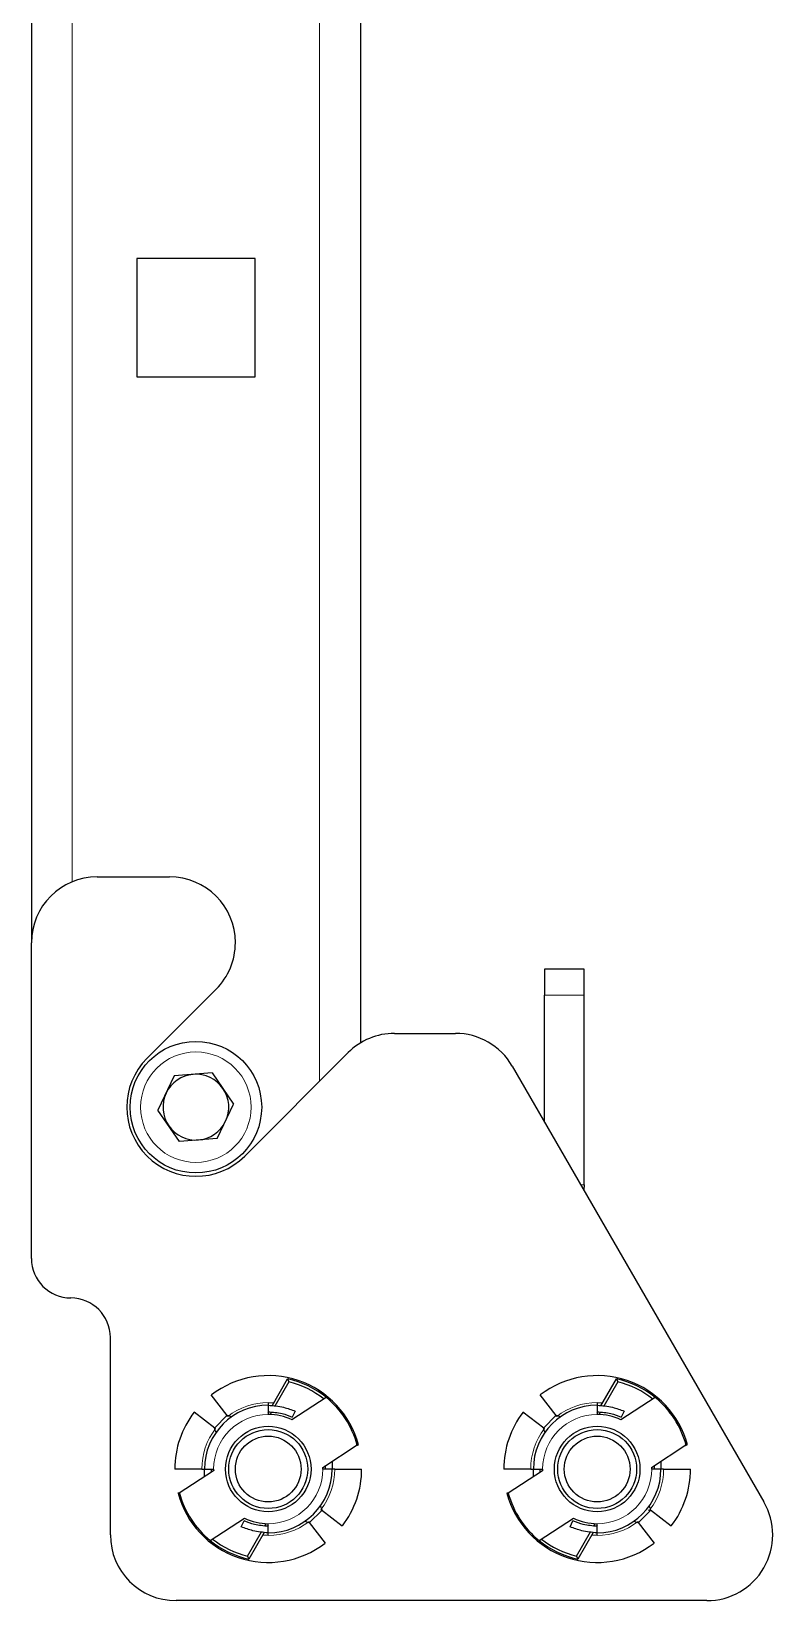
# Model space of a CAD drawing. Header units: millimetres. Extents: x -948 to 1310, y 554 to 2003.
# Drawn here: x 200.1 to 256.5, y 730.8 to 850.1 of the extents above; entities that cross this region are included whole.
import ezdxf

# ---------------------------------------------------------------- set-up
doc = ezdxf.new("R2010")
doc.units = ezdxf.units.MM

msp = doc.modelspace()

# ---------------------------------------------------------------- linework, layer by layer
at = {"color": 8, "linetype": 'Continuous', "lineweight": 18}
for p, q in [((203.24, 1844.8), (203.24, 785.43)), ((222.04, 770.28), (222.04, 1844.8)), ((239.14, 776.8), (242.14, 776.8)), ((241.89, 762.4), (242.14, 762.4))]:
    msp.add_line(p, q, dxfattribs=at)
at = {"color": 7, "linetype": 'Continuous', "lineweight": 25}
for p, q in [((225.14, 1844.8), (225.14, 773.18)), ((200.14, 1815.6), (200.14, 780.8)), ((217.14, 832.8), (208.14, 832.8)), ((208.14, 832.8), (208.14, 823.8)), ((217.14, 823.8), (217.14, 832.8)), ((208.14, 823.8), (217.14, 823.8)), ((205.14, 785.8), (210.64, 785.8)), ((200.14, 756.8), (200.14, 780.8)), ((215.64, 780.8), (215.64, 780.8)), ((242.14, 778.8), (239.14, 778.8)), ((239.14, 778.8), (239.14, 776.8)), ((242.14, 776.8), (242.14, 778.8)), ((214.17, 777.26), (208.92, 772.01)), ((239.14, 767.18), (239.14, 776.8)), ((242.14, 762.4), (242.14, 776.8)), ((227.74, 773.91), (232.36, 773.91)), ((216.35, 764.59), (224.21, 772.45)), ((211, 770.68), (209.76, 768.07)), ((213.88, 770.91), (211, 770.68)), ((213.88, 770.91), (215.51, 768.53)), ((236.69, 771.41), (255.81, 738.3)), ((211.4, 765.7), (209.76, 768.07)), ((214.27, 765.93), (215.51, 768.53)), ((214.27, 765.93), (211.4, 765.7)), ((242.14, 762.4), (242.12, 762.02)), ((206.14, 735.8), (206.14, 750.8)), ((218.43, 745.61), (219.61, 747.65)), ((219.7, 747.42), (218.64, 745.58)), ((219.61, 747.65), (219.7, 747.42)), ((243.43, 745.61), (244.61, 747.65)), ((244.7, 747.42), (243.64, 745.58)), ((244.61, 747.65), (244.7, 747.42)), ((215.02, 744.86), (213.81, 746.44)), ((218.14, 745.85), (218.14, 745.65)), ((218.14, 745.85), (218.56, 745.83)), ((218.14, 745.65), (218.14, 744.95)), ((222.55, 746.23), (219.94, 744.54)), ((240.02, 744.86), (238.81, 746.44)), ((243.14, 745.85), (243.14, 745.65)), ((243.14, 745.85), (243.56, 745.83)), ((243.14, 745.65), (243.14, 744.95)), ((247.55, 746.23), (244.94, 744.54)), ((214.08, 743.91), (212.5, 745.12)), ((214.97, 744.84), (214.1, 743.97)), ((218.14, 745.1), (218.16, 745.15)), ((218.38, 745.12), (218.28, 744.95)), ((220.19, 745.2), (219.97, 744.74)), ((239.08, 743.91), (237.5, 745.12)), ((239.97, 744.84), (239.1, 743.97)), ((243.14, 745.1), (243.16, 745.15)), ((243.38, 745.12), (243.28, 744.95)), ((245.19, 745.2), (244.97, 744.74)), ((222.28, 740.93), (224.89, 742.63)), ((224.86, 742.6), (224.99, 742.64)), ((247.28, 740.93), (249.89, 742.63)), ((249.86, 742.6), (249.99, 742.64)), ((213.09, 740.8), (211.04, 740.8)), ((213.99, 740.67), (211.38, 738.98)), ((213.09, 740.8), (213.29, 740.8)), ((213.29, 740.8), (213.99, 740.8)), ((213.29, 740.22), (213.29, 740.8)), ((213.79, 740.8), (213.79, 740.54)), ((222.99, 740.8), (222.29, 740.8)), ((222.49, 740.8), (222.49, 741.06)), ((222.99, 741.39), (222.99, 740.8)), ((223.19, 740.8), (222.99, 740.8)), ((223.19, 740.8), (225.24, 740.8)), ((238.09, 740.8), (236.04, 740.8)), ((238.99, 740.67), (236.38, 738.98)), ((238.09, 740.8), (238.29, 740.8)), ((238.29, 740.8), (238.99, 740.8)), ((238.29, 740.22), (238.29, 740.8)), ((238.79, 740.8), (238.79, 740.54)), ((247.99, 740.8), (247.29, 740.8)), ((247.49, 740.8), (247.49, 741.06)), ((247.99, 741.39), (247.99, 740.8)), ((248.19, 740.8), (247.99, 740.8)), ((248.19, 740.8), (250.24, 740.8)), ((211.42, 739), (211.28, 738.96)), ((236.42, 739), (236.28, 738.96)), ((213.72, 735.37), (216.33, 737.07)), ((221.3, 736.76), (222.18, 737.63)), ((222.19, 737.69), (223.77, 736.48)), ((238.72, 735.37), (241.33, 737.07)), ((246.3, 736.76), (247.18, 737.63)), ((247.19, 737.69), (248.77, 736.48)), ((216.09, 736.41), (216.3, 736.86)), ((216.57, 734.19), (217.63, 736.02)), ((217.84, 735.99), (216.67, 733.96)), ((217.89, 736.48), (217.99, 736.65)), ((218.14, 736.5), (218.11, 736.46)), ((218.14, 735.95), (218.14, 736.65)), ((218.14, 735.75), (218.14, 735.95)), ((221.25, 736.75), (222.46, 735.17)), ((241.09, 736.41), (241.3, 736.86)), ((241.57, 734.19), (242.63, 736.02)), ((242.84, 735.99), (241.67, 733.96)), ((242.89, 736.48), (242.99, 736.65)), ((243.14, 736.5), (243.11, 736.46)), ((243.14, 735.95), (243.14, 736.65)), ((243.14, 735.75), (243.14, 735.95)), ((246.25, 736.75), (247.46, 735.17)), ((218.14, 735.75), (217.71, 735.77)), ((243.14, 735.75), (242.71, 735.77)), ((216.57, 734.19), (216.67, 733.96)), ((241.57, 734.19), (241.67, 733.96)), ((251.48, 730.8), (211.14, 730.8))]:
    msp.add_line(p, q, dxfattribs=at)
for centre, radius in [((212.64, 768.3), 5), ((218.14, 740.8), 3.25), ((218.14, 740.8), 3), ((218.14, 740.8), 2.5), ((243.14, 740.8), 3.25), ((243.14, 740.8), 3), ((243.14, 740.8), 2.5)]:
    msp.add_circle(centre, radius, dxfattribs=at)
at = {"color": 8, "linetype": 'Continuous', "lineweight": 18}
msp.add_circle((212.64, 768.3), 4.2, dxfattribs=at)
at = {"color": 7, "linetype": 'Continuous', "lineweight": 25}
for centre, radius, start, end in [((205.14, 780.8), 5, 90, 180), ((210.64, 780.8), 5, 0, 90), ((210.64, 780.8), 5, 315, 0), ((227.74, 768.91), 5, 90, 135), ((232.36, 768.91), 5, 30, 90), ((212.64, 768.3), 5.25, 135, 315), ((212.64, 768.3), 2.5, 94.5743, 154.5743), ((212.64, 768.3), 2.5, 34.5743, 94.5743), ((212.64, 768.3), 2.5, 154.5743, 214.5743), ((212.64, 768.3), 2.5, 334.5743, 34.5743), ((212.64, 768.3), 2.5, 214.5743, 274.5743), ((212.64, 768.3), 2.5, 274.5743, 334.5743), ((203.14, 756.8), 3, 180, 270), ((203.14, 750.8), 3, 0, 90), ((218.14, 740.8), 7.1, 15, 127.5), ((243.14, 740.8), 7.1, 15, 127.5), ((218.14, 740.8), 7, 50.8871, 77.8871), ((218.14, 740.8), 6.8, 51.4319, 76.6644), ((243.14, 740.8), 7, 50.8871, 77.8871), ((243.14, 740.8), 6.8, 51.4319, 76.6644), ((218.14, 740.8), 4.85, 90, 180), ((218.14, 740.8), 7, 15.1129, 50.8871), ((243.14, 740.8), 4.85, 90, 180), ((243.14, 740.8), 7, 15.1129, 50.8871), ((218.14, 740.8), 7.1, 142.5, 180), ((218.14, 740.8), 4.15, 64.203, 90), ((243.14, 740.8), 7.1, 142.5, 180), ((243.14, 740.8), 4.15, 64.203, 90), ((218.14, 740.8), 4.15, 180, 181.797), ((218.14, 740.8), 4.85, 270, 0), ((218.14, 740.8), 4.15, 0, 1.797), ((218.14, 740.8), 7.1, 322.5, 0), ((243.14, 740.8), 4.15, 180, 181.797), ((243.14, 740.8), 4.85, 270, 0), ((243.14, 740.8), 4.15, 0, 1.797), ((243.14, 740.8), 7.1, 322.5, 0), ((218.14, 740.8), 7.1, 195, 307.5), ((218.14, 740.8), 7, 195.1129, 230.8871), ((243.14, 740.8), 7.1, 195, 307.5), ((243.14, 740.8), 7, 195.1129, 230.8871), ((251.48, 735.8), 5, 270, 30), ((218.14, 740.8), 4.15, 244.203, 270), ((243.14, 740.8), 4.15, 244.203, 270), ((211.14, 735.8), 5, 180, 270), ((218.14, 740.8), 7, 230.8871, 257.8871), ((218.14, 740.8), 6.8, 231.4319, 256.6644), ((243.14, 740.8), 7, 230.8871, 257.8871), ((243.14, 740.8), 6.8, 231.4319, 256.6644)]:
    msp.add_arc(centre, radius, start, end, dxfattribs=at)
at = {"color": 8, "linetype": 'Continuous', "lineweight": 18}
for centre, radius, start, end in [((218.14, 740.8), 5.05, 90, 127.5), ((243.14, 740.8), 5.05, 90, 127.5), ((218.14, 740.8), 4.15, 90, 180), ((243.14, 740.8), 4.15, 90, 180), ((218.14, 740.8), 5.05, 142.5, 180), ((243.14, 740.8), 5.05, 142.5, 180), ((218.14, 740.8), 4.15, 270, 0), ((218.14, 740.8), 5.05, 322.5, 0), ((243.14, 740.8), 4.15, 270, 0), ((243.14, 740.8), 5.05, 322.5, 0), ((218.14, 740.8), 5.05, 270, 307.5), ((243.14, 740.8), 5.05, 270, 307.5)]:
    msp.add_arc(centre, radius, start, end, dxfattribs=at)
at = {"color": 7, "linetype": 'Continuous', "lineweight": 25}
for points, knots in [([(218.14, 745.65), (218.53, 745.62), (219.24, 745.56), (219.9, 745.31), (220.19, 745.2)], [0, 0, 0, 0, 0.559866, 1, 1, 1, 1]), ([(243.14, 745.65), (243.53, 745.62), (244.24, 745.56), (244.9, 745.31), (245.19, 745.2)], [0, 0, 0, 0, 0.559866, 1, 1, 1, 1]), ([(215.32, 744.75), (215.19, 744.83), (215.04, 744.93), (215.01, 744.82), (215.01, 744.8)], [0, 0, 0, 0, 0.832234, 1, 1, 1, 1]), ([(218.14, 745.15), (218.49, 745.13), (219.13, 745.08), (219.72, 744.85), (219.97, 744.74)], [0, 0, 0, 0, 0.559785, 1, 1, 1, 1]), ([(240.32, 744.75), (240.19, 744.83), (240.04, 744.93), (240.01, 744.82), (240.01, 744.8)], [0, 0, 0, 0, 0.832234, 1, 1, 1, 1]), ([(243.14, 745.15), (243.49, 745.13), (244.13, 745.08), (244.72, 744.85), (244.97, 744.74)], [0, 0, 0, 0, 0.5597848, 1, 1, 1, 1]), ([(214.19, 743.62), (214.11, 743.75), (214.01, 743.9), (214.12, 743.92), (214.14, 743.93)], [0, 0, 0, 0, 0.832234, 1, 1, 1, 1]), ([(239.19, 743.62), (239.11, 743.75), (239.01, 743.9), (239.12, 743.92), (239.14, 743.93)], [0, 0, 0, 0, 0.832234, 1, 1, 1, 1]), ([(222.08, 737.99), (222.16, 737.86), (222.26, 737.71), (222.15, 737.68), (222.13, 737.68)], [0, 0, 0, 0, 0.832234, 1, 1, 1, 1]), ([(247.08, 737.99), (247.14, 737.89), (247.21, 737.76), (247.16, 737.62), (247.06, 737.68), (247.05, 737.69)], [0, 0, 0, 0, 0.702921, 0.945873, 1, 1, 1, 1]), ([(218.14, 735.95), (217.74, 735.99), (217.04, 736.05), (216.38, 736.3), (216.09, 736.41)], [0, 0, 0, 0, 0.559866, 1, 1, 1, 1]), ([(218.14, 736.45), (217.78, 736.48), (217.15, 736.52), (216.56, 736.76), (216.3, 736.86)], [0, 0, 0, 0, 0.5597848, 1, 1, 1, 1]), ([(220.95, 736.85), (221.08, 736.78), (221.23, 736.68), (221.26, 736.79), (221.26, 736.81)], [0, 0, 0, 0, 0.832234, 1, 1, 1, 1]), ([(243.14, 735.95), (242.74, 735.99), (242.04, 736.05), (241.38, 736.3), (241.09, 736.41)], [0, 0, 0, 0, 0.559866, 1, 1, 1, 1]), ([(243.14, 736.45), (242.78, 736.48), (242.15, 736.52), (241.56, 736.76), (241.3, 736.86)], [0, 0, 0, 0, 0.5597848, 1, 1, 1, 1]), ([(245.95, 736.85), (246.08, 736.78), (246.23, 736.68), (246.26, 736.79), (246.26, 736.81)], [0, 0, 0, 0, 0.832234, 1, 1, 1, 1])]:
    msp.add_open_spline(points, degree=3, knots=knots, dxfattribs=at)

doc.saveas('drawing.dxf')
